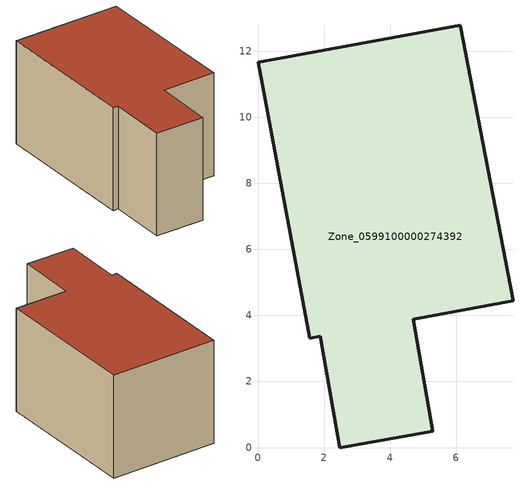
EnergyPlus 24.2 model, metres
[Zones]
Zone_0599100000274392
 floor ground (C_G): 1.57,3.31 0,11.66 6.13,12.78 7.72,4.44 4.7,3.88 5.29,0.49 2.48,0 1.88,3.37 z0
 wall outside (C_F): 0,11.66 1.57,3.31 1.88,3.37 2.48,0 5.29,0.49 4.7,3.88 7.72,4.44 6.13,12.78 0,11.66 z0:6.01
 roof outside (C_R): 5.29,0.49 4.7,3.88 7.72,4.44 6.13,12.78 0,11.66 1.57,3.31 1.88,3.37 2.48,0 z6.01
[BUILDING]
Pand.0599100000274392: North Axis=0; Terrain=City; Loads Convergence Tolerance Value=0.04; Temperature Convergence Tolerance Value=0.4; Solar Distribution=FullExterior; Maximum Number of Warmup Days=25; Minimum Number of Warmup Days=1
[Site:Location]
Rotterdam.The.Hague.AP_ZH_NLD Design_Conditions: Latitude=51.96; Longitude=4.45; Time Zone=1; Elevation=-4.5
[SITE:GROUNDTEMPERATURE:BUILDINGSURFACE]
18, 18, 18, 18, 18, 18, 18, 18, 18, 18, 18, 18
[MATERIAL] Thermal Absorptance=0.9; Solar Absorptance=0.7; Visible Absorptance=0.7
Name | Roughness | Thickness | Conductivity | Density | Specific Heat
G.TI.1946-1964 | MediumSmooth | 0.15 | 1 | 540 | 1210
F.TI.1946-1964 | Rough | 0.3 | 0.857143 | 1920 | 840
R.TI.1946-1964 | MediumRough | 0.2 | 0.277778 | 1500 | 1000
[CONSTRUCTION]
C_G: G.TI.1946-1964
C_F: F.TI.1946-1964
C_R: R.TI.1946-1964
[ZONE]
Zone_0599100000274392: Type=1; Multiplier=1; Ceiling Height=Autocalculate; Volume=Autocalculate; Floor Area=autocalculate; Part of Total Floor Area=Yes
[ZONEINFILTRATION:DESIGNFLOWRATE]
Infil_Zone_0599100000274392: Zone or ZoneList or Space or SpaceList=Zone_0599100000274392; Schedule=AlwaysOn; Design Flow Rate Calculation Method=Flow/Area; Flow Rate per Floor Area=0.003; Constant Term Coefficient=1; Temperature Term Coefficient=0; Velocity Term Coefficient=0; Velocity Squared Term Coefficient=0
[HVACTEMPLATE:ZONE:IDEALLOADSAIRSYSTEM]
Zone_0599100000274392: Maximum Heating Supply Air Temperature=50; Minimum Cooling Supply Air Temperature=13; Maximum Heating Supply Air Humidity Ratio=0.0156; Minimum Cooling Supply Air Humidity Ratio=0.0077; Heating Limit=NoLimit; Cooling Limit=NoLimit; Dehumidification Control Type=ConstantSensibleHeatRatio; Cooling Sensible Heat Ratio=0.7; Dehumidification Setpoint=60; Humidification Control Type=None; Humidification Setpoint=30; Outdoor Air Method=None; Outdoor Air Flow Rate per Person=0.00944; Outdoor Air Flow Rate per Zone Floor Area=0; Outdoor Air Flow Rate per Zone=0; Demand Controlled Ventilation Type=None; Outdoor Air Economizer Type=NoEconomizer; Heat Recovery Type=None; Sensible Heat Recovery Effectiveness=0.7; Latent Heat Recovery Effectiveness=0.65
[ZONECONTROL:THERMOSTAT]
ThermostatControl_Zone_0599100000274392: Zone or ZoneList=Zone_0599100000274392; Control Type Schedule=DualSetpointControlType; Control 1=Thermostat_Zone_0599100000274392; Temperature Difference Between Cutout And Setpoint=0
[THERMOSTATSETPOINT:DUALSETPOINT]
Thermostat_Zone_0599100000274392: Heating Setpoint Temperature Schedule=HeatingSetpoint_Zone_0599100000274392; Cooling Setpoint Temperature Schedule=CoolingSetpoint_Zone_0599100000274392
[SCHEDULE:COMPACT]
HeatingSetpoint_Zone_0599100000274392: Through: 12/31, For: AllDays, Until: 24:00, 21
CoolingSetpoint_Zone_0599100000274392: Through: 12/31, For: AllDays, Until: 24:00, 24
DualSetpointControlType: Through: 12/31, For: AllDays, Until: 24:00, 4
AlwaysOn: Through: 12/31, For: AllDays, Until: 24:00, 1
